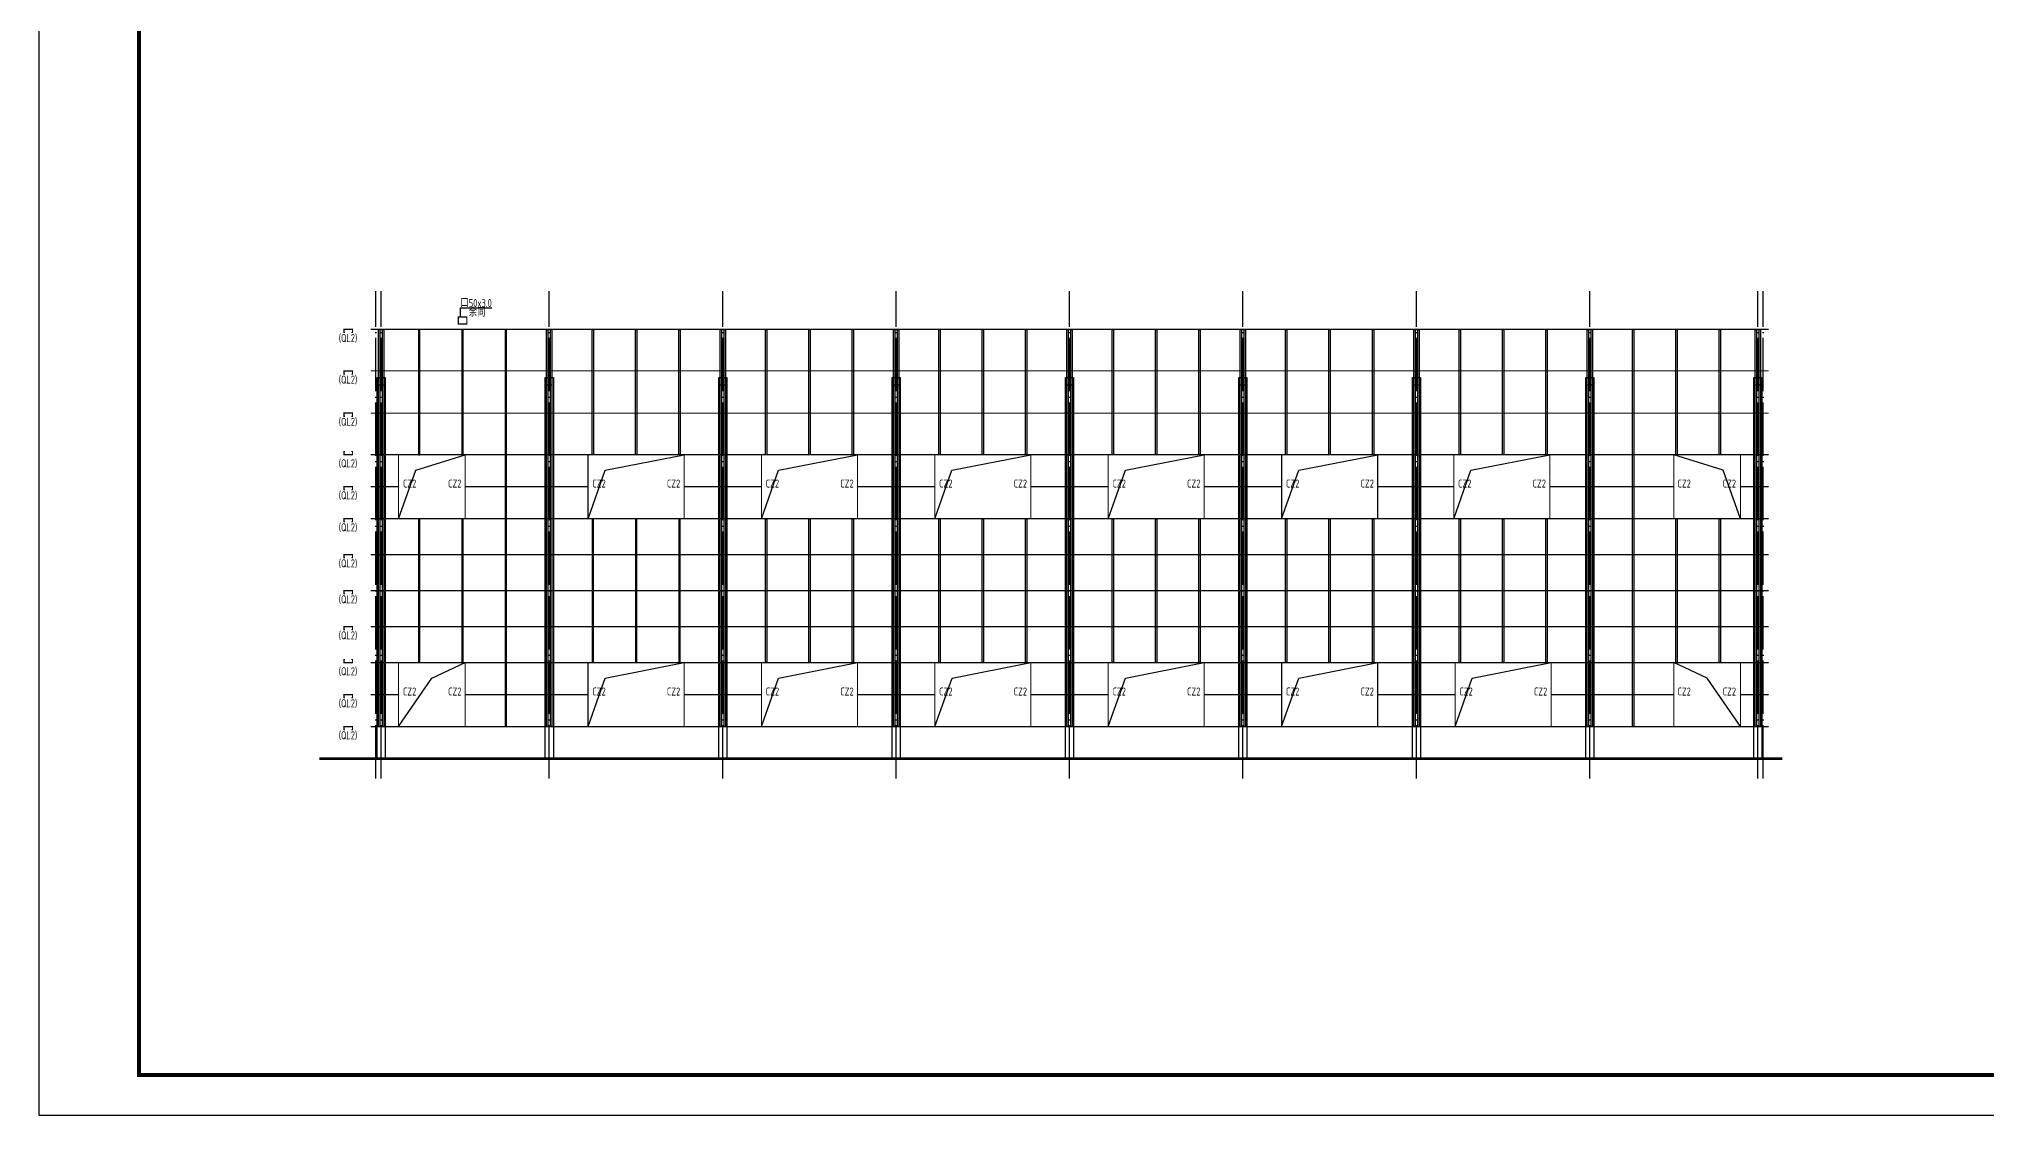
# Model space of a CAD drawing. Extents: x 19118 to 566552, y -1188739 to 92943.
# Drawn here: x 77812 to 150798, y -789614 to -749253 of the extents above; entities that cross this region are included whole.
import ezdxf

# ---------------------------------------------------------------- set-up
doc = ezdxf.new("R2010")
doc.units = 0
doc.header["$LTSCALE"] = 1000
doc.header["$MEASUREMENT"] = 0
doc.linetypes.add('DOTE', pattern=[2.42, 2, -0.2, 0.02, -0.2])
for name, color, linetype in [('3T_BAR', 7, 'CONTINUOUS'), ('621', 2, 'CONTINUOUS'), ('A_DE_DETAIL_3', 144, 'CONTINUOUS'), ('AXIS', 3, 'CONTINUOUS'), ('DOTE', 9, 'DOTE'), ('PUB_TITLE', 4, 'CONTINUOUS'), ('QL', 4, 'CONTINUOUS'), ('TEXT', 7, 'CONTINUOUS'), ('THICK', 6, 'CONTINUOUS'), ('窗线', 124, 'CONTINUOUS')]:
    doc.layers.add(name, color=color, linetype=linetype)
doc.layers.add('基础堆坡', color=40, linetype='CONTINUOUS', lineweight=25)
doc.styles.add('TSSD_Rein', font='atssdeng.shx', dxfattribs={"width": 0.7, "bigfont": 'atssdchn.shx'})

msp = doc.modelspace()

# ---------------------------------------------------------------- linework, layer by layer
at = {"layer": '3T_BAR', "const_width": 100}
msp.add_lwpolyline([(88320.71, -776245.9), (143155.28, -776245.9)], dxfattribs=at)
at = {"layer": '621', "const_width": 45}
for points in [[(93533.26, -759825.34), (93533.26, -759825.34), (93533.26, -759682.33), (93853.25, -759682.33), (93853.25, -759825.34)], [(89285.41, -760265.9), (89245.42, -760265.9), (89245.42, -760145.9), (89565.41, -760145.9), (89565.41, -760265.9), (89525.41, -760265.9)], [(93533.26, -759825.34), (93533.26, -759825.34), (93533.26, -759945.34), (93853.25, -759945.34), (93853.25, -759825.34)], [(89285.41, -761825.9), (89245.42, -761825.9), (89245.42, -761705.9), (89565.41, -761705.9), (89565.41, -761825.9), (89525.41, -761825.9)], [(89285.41, -763405.9), (89245.42, -763405.9), (89245.42, -763285.9), (89565.41, -763285.9), (89565.41, -763405.9), (89525.41, -763405.9)], [(89285.41, -764725.9), (89245.42, -764725.9), (89245.42, -764845.9), (89565.41, -764845.9), (89565.41, -764725.9), (89525.41, -764725.9)], [(89285.41, -766165.9), (89245.42, -766165.9), (89245.42, -766045.9), (89565.41, -766045.9), (89565.41, -766165.9), (89525.41, -766165.9)], [(89285.41, -767365.9), (89245.42, -767365.9), (89245.42, -767245.9), (89565.41, -767245.9), (89565.41, -767365.9), (89525.41, -767365.9)], [(89285.41, -768715.9), (89245.42, -768715.9), (89245.42, -768595.9), (89565.41, -768595.9), (89565.41, -768715.9), (89525.41, -768715.9)], [(89285.41, -770065.9), (89245.42, -770065.9), (89245.42, -769945.9), (89565.41, -769945.9), (89565.41, -770065.9), (89525.41, -770065.9)], [(89285.41, -771415.9), (89245.42, -771415.9), (89245.42, -771295.9), (89565.41, -771295.9), (89565.41, -771415.9), (89525.41, -771415.9)], [(89285.41, -772525.9), (89245.42, -772525.9), (89245.42, -772645.9), (89565.41, -772645.9), (89565.41, -772525.9), (89525.41, -772525.9)], [(89285.41, -773965.9), (89245.42, -773965.9), (89245.42, -773845.9), (89565.41, -773845.9), (89565.41, -773965.9), (89525.41, -773965.9)], [(89285.41, -775165.9), (89245.42, -775165.9), (89245.42, -775045.9), (89565.41, -775045.9), (89565.41, -775165.9), (89525.41, -775165.9)]]:
    msp.add_lwpolyline(points, dxfattribs=at)
at = {"layer": 'A_DE_DETAIL_3'}
for points in [[(90543.25, -760145.9), (90743.25, -760145.9), (90743.25, -762232.82), (90543.25, -762232.82)], [(96843.25, -760145.9), (97043.25, -760145.9), (97043.25, -762232.82), (96843.25, -762232.82)], [(103343.25, -760145.9), (103543.25, -760145.9), (103543.25, -762232.82), (103343.25, -762232.82)], [(109843.25, -760145.9), (110043.25, -760145.9), (110043.25, -762232.82), (109843.25, -762232.82)], [(116343.25, -760145.9), (116543.25, -760145.9), (116543.25, -762232.82), (116343.25, -762232.82)], [(122843.25, -760145.9), (123043.25, -760145.9), (123043.25, -762232.82), (122843.25, -762232.82)], [(129343.25, -760145.9), (129543.25, -760145.9), (129543.25, -762232.82), (129343.25, -762232.82)], [(135843.25, -760145.9), (136043.25, -760145.9), (136043.25, -762232.82), (135843.25, -762232.82)], [(142143.25, -760145.9), (142343.25, -760145.9), (142343.25, -762232.82), (142143.25, -762232.82)], [(90493.25, -761945.9), (90793.25, -761945.9), (90793.25, -776245.9), (90493.25, -776245.9)], [(96793.25, -761945.9), (97093.25, -761945.9), (97093.25, -776245.9), (96793.25, -776245.9)], [(103293.25, -761945.9), (103593.25, -761945.9), (103593.25, -776245.9), (103293.25, -776245.9)], [(109793.25, -761945.9), (110093.25, -761945.9), (110093.25, -776245.9), (109793.25, -776245.9)], [(116293.25, -761945.9), (116593.25, -761945.9), (116593.25, -776245.9), (116293.25, -776245.9)], [(122793.25, -761945.9), (123093.25, -761945.9), (123093.25, -776245.9), (122793.25, -776245.9)], [(129293.25, -761945.9), (129593.25, -761945.9), (129593.25, -776245.9), (129293.25, -776245.9)], [(135793.25, -761945.9), (136093.25, -761945.9), (136093.25, -776245.9), (135793.25, -776245.9)], [(142093.25, -761945.9), (142393.25, -761945.9), (142393.25, -776245.9), (142093.25, -776245.9)]]:
    msp.add_lwpolyline(points, close=True, dxfattribs=at)
at = {"layer": 'DOTE', "linetype": 'DOTE'}
for p, q in [((90443.25, -776987.84), (90443.25, -758713.33)), ((90643.25, -776987.84), (90643.25, -758713.33)), ((96943.25, -776987.84), (96943.25, -758713.33)), ((103443.25, -776987.84), (103443.25, -758713.33)), ((109943.25, -776987.84), (109943.25, -758713.33)), ((116443.25, -776987.84), (116443.25, -758713.33)), ((122943.25, -776987.84), (122943.25, -758713.33)), ((129443.25, -776987.84), (129443.25, -758713.33)), ((135943.25, -776987.84), (135943.25, -758713.33)), ((142243.25, -776987.84), (142243.25, -758713.33)), ((142443.25, -776987.84), (142443.25, -758713.33))]:
    msp.add_line(p, q, dxfattribs=at)
at = {"layer": 'PUB_TITLE'}
msp.add_lwpolyline([(77811.65, -789614.24), (235461.65, -789614.24), (235461.65, -700514.24), (77811.65, -700514.24)], close=True, dxfattribs=at)
at = {"layer": 'PUB_TITLE', "const_width": 150}
msp.add_lwpolyline([(81561.65, -788114.24), (233961.65, -788114.24), (233961.65, -702014.24), (81561.65, -702014.24)], close=True, dxfattribs=at)
at = {"layer": 'QL', "const_width": 40}
for points in [[(142643.25, -760145.9), (90243.25, -760145.9)], [(142643.25, -761705.9), (90243.25, -761705.9)], [(142643.25, -763285.9), (90243.25, -763285.9)], [(142643.25, -764845.9), (90243.25, -764845.9)], [(91293.25, -767245.9), (91293.25, -764845.9)], [(93793.25, -767245.9), (93793.25, -764845.9)], [(98393.24, -767245.9), (98393.24, -764845.9)], [(101993.24, -767245.9), (101993.24, -764845.9)], [(104893.24, -767245.9), (104893.24, -764845.9)], [(108493.24, -767245.9), (108493.24, -764845.9)], [(111393.24, -767245.9), (111393.24, -764845.9)], [(114993.24, -767245.9), (114993.24, -764845.9)], [(117893.24, -767245.9), (117893.24, -764845.9)], [(121493.24, -767245.9), (121493.24, -764845.9)], [(124393.24, -767245.9), (124393.24, -764845.9)], [(127993.24, -767245.9), (127993.24, -764845.9)], [(130843.24, -767245.9), (130843.24, -764845.9)], [(134443.24, -767245.9), (134443.24, -764845.9)], [(139093.25, -767245.9), (139093.25, -764845.9)], [(141593.25, -767245.9), (141593.25, -764845.9)], [(91293.25, -766045.9), (90243.25, -766045.9)], [(98393.24, -766045.9), (93793.25, -766045.9)], [(104893.24, -766045.9), (101993.24, -766045.9)], [(111393.24, -766045.9), (108493.24, -766045.9)], [(117893.24, -766045.9), (114993.24, -766045.9)], [(124393.24, -766045.9), (121493.24, -766045.9)], [(130843.24, -766045.9), (127993.24, -766045.9)], [(139093.25, -766045.9), (134443.24, -766045.9)], [(142643.25, -766045.9), (141593.25, -766045.9)], [(142643.25, -767245.9), (90243.25, -767245.9)], [(142643.25, -768595.9), (90243.25, -768595.9)], [(142643.25, -769945.9), (90243.25, -769945.9)], [(97643.25, -771295.9), (90243.25, -771295.9)], [(129443.25, -771295.9), (97643.25, -771295.9)], [(142643.25, -771295.9), (129443.25, -771295.9)], [(97643.25, -772645.9), (90243.25, -772645.9)], [(91293.25, -775045.9), (91293.25, -772645.9)], [(93793.25, -775045.9), (93793.25, -772645.9)], [(129443.25, -772645.9), (97643.25, -772645.9)], [(98393.25, -775045.9), (98393.25, -772645.9)], [(101993.25, -775045.9), (101993.25, -772645.9)], [(104893.25, -775045.9), (104893.25, -772645.9)], [(108493.25, -775045.9), (108493.25, -772645.9)], [(111393.25, -775045.9), (111393.25, -772645.9)], [(114993.25, -775045.9), (114993.25, -772645.9)], [(117893.25, -775045.9), (117893.25, -772645.9)], [(121493.25, -775045.9), (121493.25, -772645.9)], [(124393.25, -775045.9), (124393.25, -772645.9)], [(127993.25, -775045.9), (127993.25, -772645.9)], [(142643.25, -772645.9), (129443.25, -772645.9)], [(130893.25, -775045.9), (130893.25, -772645.9)], [(134493.25, -775045.9), (134493.25, -772645.9)], [(139093.25, -775045.9), (139093.25, -772645.9)], [(141593.25, -775045.9), (141593.25, -772645.9)], [(91293.25, -773845.9), (90243.25, -773845.9)], [(97643.25, -773845.9), (93793.25, -773845.9)], [(98393.25, -773845.9), (97643.25, -773845.9)], [(104893.25, -773845.9), (101993.25, -773845.9)], [(111393.25, -773845.9), (108493.25, -773845.9)], [(117893.25, -773845.9), (114993.25, -773845.9)], [(124393.25, -773845.9), (121493.25, -773845.9)], [(129443.25, -773845.9), (127993.25, -773845.9)], [(130893.25, -773845.9), (129443.25, -773845.9)], [(139093.25, -773845.9), (134493.25, -773845.9)], [(142643.25, -773845.9), (141593.25, -773845.9)], [(97643.25, -775045.9), (90243.25, -775045.9)], [(129443.25, -775045.9), (97643.25, -775045.9)], [(142643.25, -775045.9), (129443.25, -775045.9)]]:
    msp.add_lwpolyline(points, dxfattribs=at)
at = {"layer": 'THICK'}
for points in [[(90543.25, -760145.9), (90593.25, -760145.9), (90593.25, -775045.9), (90543.25, -775045.9)], [(90693.25, -760145.9), (90743.25, -760145.9), (90743.25, -775045.9), (90693.25, -775045.9)], [(92093.25, -760145.9), (92043.25, -760145.9), (92043.25, -764845.9), (92093.25, -764845.9)], [(93718.25, -760145.9), (93668.25, -760145.9), (93668.25, -764845.9), (93718.25, -764845.9)], [(95343.25, -760145.9), (95293.25, -760145.9), (95293.25, -775045.9), (95343.25, -775045.9)], [(96843.25, -760145.9), (96893.25, -760145.9), (96893.25, -775045.9), (96843.25, -775045.9)], [(96993.25, -760145.9), (97043.25, -760145.9), (97043.25, -775045.9), (96993.25, -775045.9)], [(98543.25, -760145.9), (98593.25, -760145.9), (98593.25, -764845.9), (98543.25, -764845.9)], [(100168.25, -760145.9), (100218.25, -760145.9), (100218.25, -764845.9), (100168.25, -764845.9)], [(101793.25, -760145.9), (101843.25, -760145.9), (101843.25, -764845.9), (101793.25, -764845.9)], [(103343.25, -760145.9), (103393.25, -760145.9), (103393.25, -775045.9), (103343.25, -775045.9)], [(103493.25, -760145.9), (103543.25, -760145.9), (103543.25, -775045.9), (103493.25, -775045.9)], [(105043.25, -760145.9), (105093.25, -760145.9), (105093.25, -764845.9), (105043.25, -764845.9)], [(106668.25, -760145.9), (106718.25, -760145.9), (106718.25, -764845.9), (106668.25, -764845.9)], [(108293.25, -760145.9), (108343.25, -760145.9), (108343.25, -764845.9), (108293.25, -764845.9)], [(109843.25, -760145.9), (109893.25, -760145.9), (109893.25, -775045.9), (109843.25, -775045.9)], [(109993.25, -760145.9), (110043.25, -760145.9), (110043.25, -775045.9), (109993.25, -775045.9)], [(111543.25, -760145.9), (111593.25, -760145.9), (111593.25, -764845.9), (111543.25, -764845.9)], [(113168.25, -760145.9), (113218.25, -760145.9), (113218.25, -764845.9), (113168.25, -764845.9)], [(114793.25, -760145.9), (114843.25, -760145.9), (114843.25, -764845.9), (114793.25, -764845.9)], [(116343.25, -760145.9), (116393.25, -760145.9), (116393.25, -775045.9), (116343.25, -775045.9)], [(116493.25, -760145.9), (116543.25, -760145.9), (116543.25, -775045.9), (116493.25, -775045.9)], [(118043.25, -760145.9), (118093.25, -760145.9), (118093.25, -764845.9), (118043.25, -764845.9)], [(119668.25, -760145.9), (119718.25, -760145.9), (119718.25, -764845.9), (119668.25, -764845.9)], [(121293.25, -760145.9), (121343.25, -760145.9), (121343.25, -764845.9), (121293.25, -764845.9)], [(122843.25, -760145.9), (122893.25, -760145.9), (122893.25, -775045.9), (122843.25, -775045.9)], [(122993.25, -760145.9), (123043.25, -760145.9), (123043.25, -775045.9), (122993.25, -775045.9)], [(124543.25, -760145.9), (124593.25, -760145.9), (124593.25, -764845.9), (124543.25, -764845.9)], [(126168.25, -760145.9), (126218.25, -760145.9), (126218.25, -764845.9), (126168.25, -764845.9)], [(127793.25, -760145.9), (127843.25, -760145.9), (127843.25, -764845.9), (127793.25, -764845.9)], [(129343.25, -760145.9), (129393.25, -760145.9), (129393.25, -775045.9), (129343.25, -775045.9)], [(129493.25, -760145.9), (129543.25, -760145.9), (129543.25, -775045.9), (129493.25, -775045.9)], [(131043.25, -760145.9), (131093.25, -760145.9), (131093.25, -764845.9), (131043.25, -764845.9)], [(132668.25, -760145.9), (132718.25, -760145.9), (132718.25, -764845.9), (132668.25, -764845.9)], [(134293.25, -760145.9), (134343.25, -760145.9), (134343.25, -764845.9), (134293.25, -764845.9)], [(135843.25, -760145.9), (135893.25, -760145.9), (135893.25, -775045.9), (135843.25, -775045.9)], [(135993.25, -760145.9), (136043.25, -760145.9), (136043.25, -775045.9), (135993.25, -775045.9)], [(137543.25, -760145.9), (137593.25, -760145.9), (137593.25, -775045.9), (137543.25, -775045.9)], [(139168.25, -760145.9), (139218.25, -760145.9), (139218.25, -764845.9), (139168.25, -764845.9)], [(140793.25, -760145.9), (140843.25, -760145.9), (140843.25, -764845.9), (140793.25, -764845.9)], [(142143.25, -760145.9), (142193.25, -760145.9), (142193.25, -775045.9), (142143.25, -775045.9)], [(142293.25, -760145.9), (142343.25, -760145.9), (142343.25, -775045.9), (142293.25, -775045.9)], [(92093.25, -767245.9), (92043.25, -767245.9), (92043.25, -772645.9), (92093.25, -772645.9)], [(93718.25, -767245.9), (93668.25, -767245.9), (93668.25, -772645.9), (93718.25, -772645.9)], [(98593.25, -767245.9), (98543.25, -767245.9), (98543.25, -772645.9), (98593.25, -772645.9)], [(100218.25, -767245.9), (100168.25, -767245.9), (100168.25, -772645.9), (100218.25, -772645.9)], [(101843.25, -767245.9), (101793.25, -767245.9), (101793.25, -772645.9), (101843.25, -772645.9)], [(105043.25, -767245.9), (105093.25, -767245.9), (105093.25, -772645.9), (105043.25, -772645.9)], [(106668.25, -767245.9), (106718.25, -767245.9), (106718.25, -772645.9), (106668.25, -772645.9)], [(108293.25, -767245.9), (108343.25, -767245.9), (108343.25, -772645.9), (108293.25, -772645.9)], [(111543.25, -767245.9), (111593.25, -767245.9), (111593.25, -772645.9), (111543.25, -772645.9)], [(113168.25, -767245.9), (113218.25, -767245.9), (113218.25, -772645.9), (113168.25, -772645.9)], [(114793.25, -767245.9), (114843.25, -767245.9), (114843.25, -772645.9), (114793.25, -772645.9)], [(118043.25, -767245.9), (118093.25, -767245.9), (118093.25, -772645.9), (118043.25, -772645.9)], [(119668.25, -767245.9), (119718.25, -767245.9), (119718.25, -772645.9), (119668.25, -772645.9)], [(121293.25, -767245.9), (121343.25, -767245.9), (121343.25, -772645.9), (121293.25, -772645.9)], [(124543.25, -767245.9), (124593.25, -767245.9), (124593.25, -772645.9), (124543.25, -772645.9)], [(126168.25, -767245.9), (126218.25, -767245.9), (126218.25, -772645.9), (126168.25, -772645.9)], [(127793.25, -767245.9), (127843.25, -767245.9), (127843.25, -772645.9), (127793.25, -772645.9)], [(131043.25, -767245.9), (131093.25, -767245.9), (131093.25, -772645.9), (131043.25, -772645.9)], [(132668.25, -767245.9), (132718.25, -767245.9), (132718.25, -772645.9), (132668.25, -772645.9)], [(134293.25, -767245.9), (134343.25, -767245.9), (134343.25, -772645.9), (134293.25, -772645.9)], [(139168.25, -767245.9), (139218.25, -767245.9), (139218.25, -772645.9), (139168.25, -772645.9)], [(140793.25, -767245.9), (140843.25, -767245.9), (140843.25, -772645.9), (140793.25, -772645.9)]]:
    msp.add_lwpolyline(points, close=True, dxfattribs=at)
at = {"layer": '基础堆坡'}
msp.add_lwpolyline([(93611.13, -759682.33), (93611.13, -759338.1), (94782.62, -759338.1)], dxfattribs=at)
at = {"layer": '窗线'}
for points in [[(91293.25, -767245.9), (91936.97, -765422.51), (93793.25, -764845.9)], [(98393.24, -767245.9), (99036.96, -765422.51), (101993.24, -764845.9)], [(104893.24, -767245.9), (105536.96, -765422.51), (108493.24, -764845.9)], [(111393.24, -767245.9), (112036.96, -765422.51), (114993.24, -764845.9)], [(117893.24, -767245.9), (118536.96, -765422.51), (121493.24, -764845.9)], [(124393.24, -767245.9), (125036.96, -765422.51), (127993.24, -764845.9)], [(130843.24, -767245.9), (131486.96, -765422.51), (134443.24, -764845.9)], [(141593.26, -767245.9), (140949.53, -765422.51), (139093.25, -764845.9)], [(91293.25, -775045.9), (92536.97, -773222.51), (93793.25, -772645.9)], [(98393.25, -775045.9), (99036.97, -773222.51), (101993.25, -772645.9)], [(104893.25, -775045.9), (105536.97, -773222.51), (108493.25, -772645.9)], [(111393.25, -775045.9), (112036.97, -773222.51), (114993.25, -772645.9)], [(117893.25, -775045.9), (118536.97, -773222.51), (121493.25, -772645.9)], [(124393.25, -775045.9), (125036.97, -773222.51), (127993.25, -772645.9)], [(130893.25, -775045.9), (131536.97, -773222.51), (134493.25, -772645.9)], [(141593.26, -775045.9), (140349.53, -773222.51), (139093.25, -772645.9)]]:
    msp.add_lwpolyline(points, dxfattribs=at)

# ---------------------------------------------------------------- texts
at = {"layer": 'AXIS', "style": 'TSSD_Rein', "width": 0.8}
for p in [(89050.54, -760620.04), (89050.54, -762180.04), (89050.54, -763760.04), (89050.54, -765320.04), (89050.54, -766520.04), (89050.54, -767720.04), (89050.54, -769070.04), (89050.54, -770420.04), (89050.54, -771770.04), (89050.54, -773120.04), (89050.54, -774320.04), (89050.54, -775520.04)]:
    msp.add_text('(QL2)', height=300, dxfattribs=at).set_placement(p)
at = {"layer": 'TEXT', "style": 'TSSD_Rein', "width": 0.8}
for p in [(91454.49, -766078.3), (93148.65, -766078.3), (98554.47, -766078.3), (101348.63, -766078.3), (105054.47, -766078.3), (107848.63, -766078.3), (111554.47, -766078.3), (114348.63, -766078.3), (118054.47, -766078.3), (120848.63, -766078.3), (124554.47, -766078.3), (127348.63, -766078.3), (131004.47, -766078.3), (133798.63, -766078.3), (139230.16, -766078.3), (140924.33, -766078.3), (91454.49, -773878.3), (93148.65, -773878.3), (98554.49, -773878.3), (101348.65, -773878.3), (105054.49, -773878.3), (107848.65, -773878.3), (111554.49, -773878.3), (114348.65, -773878.3), (118054.49, -773878.3), (120848.65, -773878.3), (124554.49, -773878.3), (127348.65, -773878.3), (131054.49, -773878.3), (133848.65, -773878.3), (139230.16, -773878.3), (140924.33, -773878.3)]:
    msp.add_text('CZ2', height=300, dxfattribs=at).set_placement(p)
at = {"layer": '基础堆坡', "style": 'TSSD_Rein', "width": 0.8}
for s, p in [('口50x3.0', (93611.13, -759309.73)), ('余同', (93925.37, -759662.52))]:
    msp.add_text(s, height=300, dxfattribs=at).set_placement(p)

doc.saveas('drawing.dxf')
